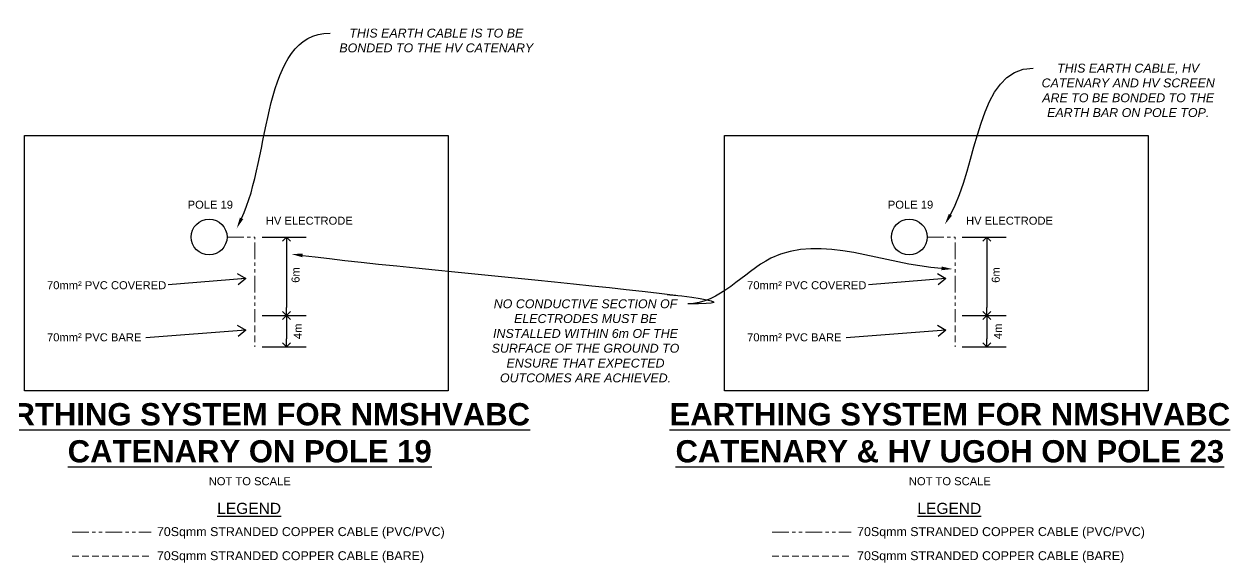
# Paper-space layout 'SHEET 4' of a CAD drawing. Header units: metres, sheet in millimetres. Extents: x -19 to 814, y -3 to 583.
# Drawn here: x 278.8 to 550.6, y 203.8 to 324.9 of the extents above; entities that cross this region are included whole.
import ezdxf
from ezdxf import colors
from ezdxf.entities.mleader import LeaderData, LeaderLine
from ezdxf.enums import TextEntityAlignment as Align
from ezdxf.math import Vec2, Vec3

# ---------------------------------------------------------------- set-up
doc = ezdxf.new("R2010")
doc.units = ezdxf.units.M
doc.linetypes.add('DASHED', pattern=[0.75, 0.5, -0.25])
doc.linetypes.add('PHANTOM2', pattern=[1.25, 0.625, -0.125, 0.125, -0.125, 0.125, -0.125])
for name, color, linetype in [('_User Miscellaneous_EARTHING', 7, 'Continuous'), ('Notes', 7, 'Continuous'), ('Notes_SP_MISC', 7, 'Continuous')]:
    doc.layers.add(name, color=color, linetype=linetype)
doc.styles.add('ARIAL', font='arial.ttf', dxfattribs={"height": 2})
doc.styles.get("Standard").update_dxf_attribs({"font": 'arial.ttf'})
doc.dimstyles.get("Standard").update_dxf_attribs({"dimtxt": 0.18, "dimasz": 0.18, "dimexe": 0.18, "dimexo": 0.0625, "dimgap": 0.09, "dimtad": 0, "dimtih": 1, "dimtoh": 1, "dimdec": 4, "dimzin": 0, "dimdsep": 46, "dimtxsty": 'Standard', "dimcen": 0.09, "dimadec": 0, "dimazin": 0, "dimtfac": 1, "dimtdec": 4, "dimtofl": 0, "dimtmove": 0, "dimatfit": 3, "dimfxl": 1, "dimtolj": 1, "dimtzin": 0, "dimarcsym": 0})

# ---------------------------------------------------------------- blocks, each defined once
blk = doc.blocks.new('_Open90')
at = {"color": 0, "linetype": 'ByBlock', "lineweight": -2}
for p, q in [((0, 0), (-1, 0)), ((-0.5, 0.5), (0, 0)), ((0, 0), (-0.5, -0.5))]:
    blk.add_line(p, q, dxfattribs=at)

psp = doc.layouts.new('SHEET 4')

# ---------------------------------------------------------------- linework, layer by layer
at = {"layer": '_User Miscellaneous_EARTHING'}
for p, q in [((332.28, 277.06), (342.2, 277.06)), ((337.8, 275.26), (337.8, 261.22)), ((489.77, 277.06), (499.68, 277.06)), ((495.28, 275.26), (495.28, 261.22)), ((332.28, 259.42), (342.2, 259.42)), ((332.28, 259.42), (342.2, 259.42)), ((489.77, 259.42), (499.68, 259.42)), ((489.77, 259.42), (499.68, 259.42)), ((337.8, 257.62), (337.8, 254.18)), ((495.28, 257.62), (495.28, 254.18)), ((332.28, 252.38), (342.2, 252.38)), ((489.77, 252.38), (499.68, 252.38))]:
    psp.add_line(p, q, dxfattribs=at)
psp.add_lwpolyline([(278.82, 299.9), (374.15, 299.9), (374.15, 242.51), (278.82, 242.51)], close=True, dxfattribs=at)
psp.add_circle((320.38, 277.06), 4.03, dxfattribs=at)
at = {"layer": 'Notes', "linetype": 'PHANTOM2', "lineweight": 0, "ltscale": 6}
for p, q in [((289.54, 210.69), (307.32, 210.69)), ((447.03, 210.69), (464.81, 210.69))]:
    psp.add_line(p, q, dxfattribs=at)
at = {"layer": 'Notes', "linetype": 'DASHED', "lineweight": 0, "ltscale": 3}
for p, q in [((289.54, 205.28), (307.32, 205.28)), ((447.03, 205.28), (464.81, 205.28))]:
    psp.add_line(p, q, dxfattribs=at)
at = {"layer": 'Notes', "linetype": 'PHANTOM2', "lineweight": 0, "ltscale": 6, "flags": 128}
psp.add_lwpolyline([(324.41, 277.06), (330.68, 277.06), (330.68, 259.42)], dxfattribs=at)
at = {"layer": 'Notes', "linetype": 'DASHED', "lineweight": 0, "ltscale": 3, "flags": 128}
psp.add_lwpolyline([(330.68, 259.42), (330.68, 252.38)], dxfattribs=at)

# ---------------------------------------------------------------- block references
at = {"layer": '_User Miscellaneous_EARTHING', "xscale": 1.799695425827005, "yscale": 1.799695425827005, "zscale": 1.799695425827005}
for p, rotation in [((337.8, 277.06), 90), ((495.28, 277.06), 90), ((337.8, 259.42), 270), ((495.28, 259.42), 270), ((337.8, 259.42), 90), ((495.28, 259.42), 90), ((337.8, 252.38), 270), ((495.28, 252.38), 270)]:
    psp.add_blockref('_Open90', p, dxfattribs=dict(at, rotation=rotation))

# ---------------------------------------------------------------- texts
at = {"layer": '_User Miscellaneous_EARTHING'}
for s, width, insert, char_height, attachment_point in [('POLE 19', 10.1103, (315.55, 285.23), 1.8, 1), ('POLE 19', 10.1103, (473.04, 285.23), 1.8, 1), ('HV ELECTRODE', 83.9063, (333.14, 281.63), 1.7997, 1), ('HV ELECTRODE', 83.9063, (490.63, 281.63), 1.7997, 1), ('70mm² PVC COVERED', 83.9063, (283.91, 267.12), 1.7997, 1), ('70mm² PVC BARE', 83.9063, (283.91, 255.41), 1.7997, 1), ('{\\fArial|b1|i0|c0|p34;\\LEARTHING SYSTEM FOR NMSHVABC CATENARY ON POLE 19\\P\\fArial|b0|i0|c0|p34;\\H0.36x;\\lNOT TO SCALE}', 125.7519, (329.51, 230.47), 5, 5), ('{\\fArial|b1|i0|c0|p34;\\LEARTHING SYSTEM FOR NMSHVABC CATENARY & HV UGOH ON POLE 23\\P\\fArial|b0|i0|c0|p34;\\H0.36x;\\lNOT TO SCALE}', 125.7519, (486.99, 230.47), 5, 5)]:
    psp.add_mtext_dynamic_manual_height_columns(s, width=width, gutter_width=4, heights=[0], dxfattribs=dict(at, insert=insert, char_height=char_height, attachment_point=attachment_point))
at = {"layer": '_User Miscellaneous_EARTHING', "char_height": 1.8, "attachment_point": 5, "rotation": 90}
for s, insert in [('\\A1;6m', (339.83, 268.51)), ('\\A1;6m', (497.32, 268.51)), ('\\A1;4m', (340.31, 255.85)), ('\\A1;4m', (497.79, 255.85))]:
    psp.add_mtext(s, dxfattribs=dict(at, insert=insert))
at = {"layer": 'Notes', "style": 'ARIAL'}
for p in [(329.38, 216.04), (486.87, 216.04)]:
    psp.add_text('%%ULEGEND', height=2.5, dxfattribs=at).set_placement(p, align=Align.MIDDLE_CENTER)
for s, p in [('70Sqmm STRANDED COPPER CABLE (PVC/PVC)', (308.64, 209.81)), ('70Sqmm STRANDED COPPER CABLE (PVC/PVC)', (466.13, 209.81)), ('70Sqmm STRANDED COPPER CABLE (BARE)', (308.64, 204.4)), ('70Sqmm STRANDED COPPER CABLE (BARE)', (466.13, 204.4))]:
    psp.add_text(s, height=2, dxfattribs=at).set_placement(p)

# ---------------------------------------------------------------- leaders
at = {"layer": '_User Miscellaneous_EARTHING'}
for points in [[(328.6, 267.71), (311.18, 266.33)], [(328.6, 256.1), (306.16, 254.41)]]:
    psp.add_leader(points, dimstyle='Standard', override={"dimasz": 1.8, "dimgap": 0.09, "dimtad": 0, "dimldrblk": 'Open90'}, dxfattribs=at)

# ---------------------------------------------------------------- next in the draw order: leaders
at = {"layer": 'Notes_SP_MISC'}
ml = psp.add_multileader_mtext('Standard', dxfattribs=at)
ml.set_content('{\\fArial|b0|i1|c0|p34;\\C7;NO CONDUCTIVE SECTION OF ELECTRODES MUST BE INSTALLED WITHIN 6m OF THE SURFACE OF THE GROUND TO ENSURE THAT EXPECTED OUTCOMES ARE ACHIEVED.}', color=256)
ml.set_leader_properties(color=256, linetype='ByLayer', lineweight=-1)
ml.build(insert=Vec2(0, 0))
ml.multileader.update_dxf_attribs({"leader_type": 2, "dogleg_length": 3, "arrow_head_size": 2.5})
ctx = ml.context
ctx.base_point, ctx.char_height, ctx.arrow_head_size, ctx.plane_origin = Vec3(382.04, 262.03), 2, 2.5, Vec3(413.41, 421.09)
ctx.text_align_type = 1
notes = []
notes.append((ctx, [(0, (1, 1, 0), (431.05, 262.03), (-1, 0), 3, [(0, [(338.9, 273.23)], 0, []), (1, [(487.62, 269.86), (446.74, 272.27)], 0, [])])]))
ctx.mtext.insert, ctx.mtext.width, ctx.mtext.alignment, ctx.mtext.flow_direction = Vec3(405.04, 263.05), 45.0536, 2, 5
ctx.mtext.has_bg_fill, ctx.mtext.bg_color, ctx.mtext.bg_scale_factor, ctx.mtext.bg_transparency, ctx.mtext.use_window_bg_color = 1, -1027028792, 1.5, 0, 1
for ctx, leaders in notes:
    for number, flags, end, landing, length, lines in leaders:
        leader = LeaderData()
        leader.index, (leader.has_last_leader_line, leader.has_dogleg_vector, leader.attachment_direction) = number, flags
        leader.last_leader_point, leader.dogleg_vector, leader.dogleg_length = Vec3(end), Vec3(landing), length
        for number, points, colour, breaks in lines:
            line = LeaderLine()
            line.index, line.vertices, line.color, line.breaks = number, Vec3.list(points), colors.encode_raw_color(colour), breaks
            leader.lines.append(line)
        ctx.leaders.append(leader)

# ---------------------------------------------------------------- next in the draw order: linework, layer by layer
at = {"layer": '_User Miscellaneous_EARTHING'}
psp.add_lwpolyline([(436.3, 299.9), (531.63, 299.9), (531.63, 242.51), (436.3, 242.51)], close=True, dxfattribs=at)
psp.add_circle((477.86, 277.06), 4.03, dxfattribs=at)
at = {"layer": 'Notes', "linetype": 'PHANTOM2', "lineweight": 0, "ltscale": 6, "flags": 128}
psp.add_lwpolyline([(481.9, 277.06), (488.17, 277.06), (488.17, 259.42)], dxfattribs=at)
at = {"layer": 'Notes', "linetype": 'DASHED', "lineweight": 0, "ltscale": 3, "flags": 128}
psp.add_lwpolyline([(488.17, 259.42), (488.17, 252.38)], dxfattribs=at)

# ---------------------------------------------------------------- next in the draw order: texts
at = {"layer": '_User Miscellaneous_EARTHING', "char_height": 1.7997, "attachment_point": 1}
for s, insert in [('70mm² PVC COVERED', (441.39, 267.12)), ('70mm² PVC BARE', (441.39, 255.41))]:
    psp.add_mtext_dynamic_manual_height_columns(s, width=83.9063, gutter_width=4, heights=[0], dxfattribs=dict(at, insert=insert))

# ---------------------------------------------------------------- next in the draw order: leaders
at = {"layer": '_User Miscellaneous_EARTHING'}
for points in [[(486.08, 267.71), (468.67, 266.33)], [(486.08, 256.1), (463.64, 254.41)]]:
    psp.add_leader(points, dimstyle='Standard', override={"dimasz": 1.8, "dimgap": 0.09, "dimtad": 0, "dimldrblk": 'Open90'}, dxfattribs=at)
at = {"layer": 'Notes_SP_MISC'}
ml = psp.add_multileader_mtext('Standard', dxfattribs=at)
ml.set_content('{\\fArial|b0|i1|c0|p34;\\C7;THIS EARTH CABLE IS TO BE BONDED TO THE HV CATENARY}', color=256)
ml.set_leader_properties(color=256, linetype='ByLayer', lineweight=-1)
ml.build(insert=Vec2(0, 0))
ml.multileader.update_dxf_attribs({"leader_type": 2, "dogleg_length": 3, "arrow_head_size": 2.5})
ctx = ml.context
ctx.base_point, ctx.char_height, ctx.arrow_head_size, ctx.plane_origin = Vec3(347.58, 322.9), 2, 2.5, Vec3(410.47, 587.24)
ctx.text_align_type = 1
notes = []
notes.append((ctx, [(1, (1, 1, 0), (344.58, 322.9), (1, 0), 3, [(0, [(326.59, 279)], 0, [])])]))
ctx.mtext.insert, ctx.mtext.width, ctx.mtext.alignment, ctx.mtext.flow_direction = Vec3(371.48, 323.92), 45.0536, 2, 5
ctx.mtext.has_bg_fill, ctx.mtext.bg_color, ctx.mtext.bg_scale_factor, ctx.mtext.bg_transparency, ctx.mtext.use_window_bg_color = 1, -1027028792, 1.5, 0, 1
for ctx, leaders in notes:
    for number, flags, end, landing, length, lines in leaders:
        leader = LeaderData()
        leader.index, (leader.has_last_leader_line, leader.has_dogleg_vector, leader.attachment_direction) = number, flags
        leader.last_leader_point, leader.dogleg_vector, leader.dogleg_length = Vec3(end), Vec3(landing), length
        for number, points, colour, breaks in lines:
            line = LeaderLine()
            line.index, line.vertices, line.color, line.breaks = number, Vec3.list(points), colors.encode_raw_color(colour), breaks
            leader.lines.append(line)
        ctx.leaders.append(leader)

# ---------------------------------------------------------------- next in the draw order: leaders
ml = psp.add_multileader_mtext('Standard', dxfattribs=at)
ml.set_content('{\\fArial|b0|i1|c0|p34;\\C7;THIS EARTH CABLE, HV CATENARY AND HV SCREEN ARE TO BE BONDED TO THE EARTH BAR ON POLE TOP. }', color=256)
ml.set_leader_properties(color=256, linetype='ByLayer', lineweight=-1)
ml.build(insert=Vec2(0, 0))
ml.multileader.update_dxf_attribs({"leader_type": 2, "dogleg_length": 3, "arrow_head_size": 2.5})
ctx = ml.context
ctx.base_point, ctx.char_height, ctx.arrow_head_size, ctx.plane_origin = Vec3(505.71, 315.03), 2, 2.5, Vec3(512.19, 578.88)
ctx.text_align_type = 1
notes = []
notes.append((ctx, [(1, (1, 1, 0), (502.71, 315.03), (1, 0), 3, [(0, [(485.88, 279.9)], 0, [])])]))
ctx.mtext.insert, ctx.mtext.width, ctx.mtext.alignment, ctx.mtext.flow_direction = Vec3(527.11, 316.04), 45.0536, 2, 5
ctx.mtext.has_bg_fill, ctx.mtext.bg_color, ctx.mtext.bg_scale_factor, ctx.mtext.bg_transparency, ctx.mtext.use_window_bg_color = 1, -1027028792, 1.5, 0, 1
for ctx, leaders in notes:
    for number, flags, end, landing, length, lines in leaders:
        leader = LeaderData()
        leader.index, (leader.has_last_leader_line, leader.has_dogleg_vector, leader.attachment_direction) = number, flags
        leader.last_leader_point, leader.dogleg_vector, leader.dogleg_length = Vec3(end), Vec3(landing), length
        for number, points, colour, breaks in lines:
            line = LeaderLine()
            line.index, line.vertices, line.color, line.breaks = number, Vec3.list(points), colors.encode_raw_color(colour), breaks
            leader.lines.append(line)
        ctx.leaders.append(leader)

doc.saveas('drawing.dxf')
